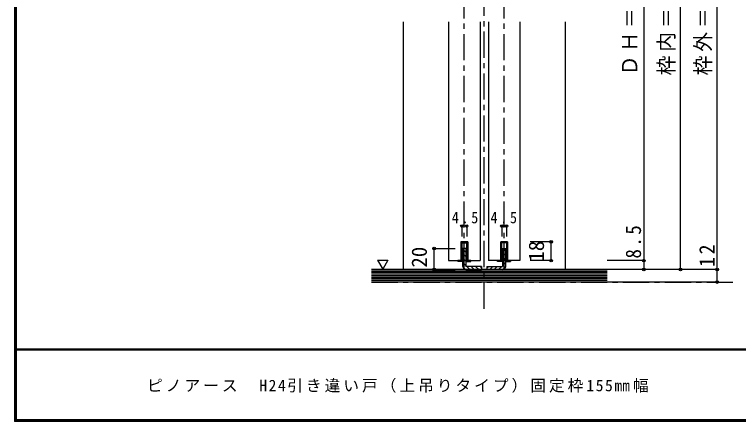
# Model space of a CAD drawing. Units: millimetres at full size, sheet at 1:5. Extents: x -973 to 977, y -718 to 696.
# Drawn here: x -973 to -282, y -701 to -312 of the extents above; entities that cross this region are included whole.
import ezdxf
from ezdxf.enums import TextEntityAlignment as Align

# ---------------------------------------------------------------- set-up
doc = ezdxf.new("R2010")
doc.units = ezdxf.units.MM
doc.header["$LTSCALE"] = 5
doc.header["$PDMODE"] = 32
doc.header["$PDSIZE"] = 2.5
doc.linetypes.add('CHAIN1', pattern=[8, 5, -1, 1, -1])
for name, color, linetype in [('0-B_寸法', 7, 'Continuous'), ('F-1_枠', 6, 'Continuous'), ('F-A_文字', 7, 'Continuous')]:
    doc.layers.add(name, color=color, linetype=linetype)
doc.styles.add('ＭＳ ゴシック', font='')
doc.styles.get('ＭＳ ゴシック').set_extended_font_data('MS Gothic')

msp = doc.modelspace()

# ---------------------------------------------------------------- linework, layer by layer
at = {"layer": '0-B_寸法', "color": 4, "linetype": 'CHAIN1'}
for p, q in [((-524.703, -593.168), (-524.703, -2.5)), ((-543.703, -555.5), (-543.703, -41)), ((-505.703, -555.5), (-505.703, -41)), ((-632.203, -567.5), (-284.703, -567.5))]:
    msp.add_line(p, q, dxfattribs=at)
at = {"layer": '0-B_寸法', "color": 4}
for p, q in [((-302.203, -554), (-302.203, -27)), ((-337.203, -555.5), (-337.203, -57)), ((-372.203, -63.002), (-372.203, -547)), ((-602.203, -318.751), (-602.203, -555.5)), ((-447.203, -555.5), (-447.203, -318.751)), ((-545.953, -514), (-545.953, -524)), ((-541.453, -514), (-545.953, -514)), ((-541.453, -514), (-541.453, -524)), ((-507.953, -514), (-507.953, -524)), ((-507.953, -514), (-503.453, -514)), ((-503.453, -514), (-503.453, -524)), ((-460.703, -529), (-480.703, -529)), ((-460.703, -547), (-460.703, -529)), ((-572.567, -555.5), (-572.567, -535.5)), ((-572.567, -535.5), (-552.567, -535.5)), ((-542.203, -538.982), (-545.203, -535.982)), ((-507.203, -538.982), (-504.203, -535.982)), ((-542.203, -543.225), (-545.203, -540.225)), ((-542.203, -547.468), (-545.203, -544.468)), ((-507.203, -543.225), (-504.203, -540.225)), ((-507.203, -547.468), (-504.203, -544.468)), ((-542.203, -551.71), (-545.203, -548.71)), ((-542.697, -555.459), (-545.163, -552.993)), ((-538.413, -555.5), (-541.413, -552.5)), ((-534.171, -555.5), (-537.171, -552.5)), ((-529.928, -555.5), (-532.928, -552.5)), ((-527.203, -553.982), (-528.685, -552.5)), ((-522.203, -553.982), (-520.721, -552.5)), ((-519.478, -555.5), (-516.478, -552.5)), ((-515.235, -555.5), (-512.235, -552.5)), ((-510.993, -555.5), (-507.993, -552.5)), ((-507.203, -551.71), (-504.203, -548.71)), ((-506.709, -555.459), (-504.243, -552.993)), ((-460.703, -547), (-480.703, -547)), ((-372.203, -547), (-407.203, -547)), ((-372.203, -547), (-372.203, -555.5)), ((-572.567, -555.5), (-552.567, -555.5)), ((-302.203, -567.5), (-407.203, -567.5))]:
    msp.add_line(p, q, dxfattribs=at)
at = {"layer": '0-B_寸法', "color": 6}
for p, q in [((-558.703, -318.751), (-558.703, -547)), ((-528.703, -318.751), (-528.703, -547)), ((-520.703, -318.751), (-520.703, -547)), ((-490.703, -318.751), (-490.703, -547)), ((-546.953, -529), (-546.953, -547)), ((-546.953, -529), (-540.453, -529)), ((-540.453, -529), (-540.453, -547)), ((-508.953, -529), (-508.953, -547)), ((-502.453, -529), (-508.953, -529)), ((-502.453, -529), (-502.453, -547)), ((-558.703, -547), (-528.703, -547)), ((-558.703, -547), (-546.953, -547)), ((-490.703, -547), (-520.703, -547)), ((-490.703, -547), (-502.453, -547))]:
    msp.add_line(p, q, dxfattribs=at)
at = {"layer": '0-B_寸法'}
for p, q in [((-546.953, -529), (-546.953, -547)), ((-540.453, -529), (-546.953, -529)), ((-545.953, -530), (-545.953, -548)), ((-545.953, -530), (-541.453, -530)), ((-541.453, -548), (-541.453, -530)), ((-540.453, -547), (-540.453, -529)), ((-508.953, -547), (-508.953, -529)), ((-508.953, -529), (-502.453, -529)), ((-507.953, -548), (-507.953, -530)), ((-503.453, -530), (-507.953, -530)), ((-503.453, -530), (-503.453, -548)), ((-502.453, -529), (-502.453, -547)), ((-626.638, -546.686), (-621.638, -555.347)), ((-549.953, -547), (-549.953, -548)), ((-546.953, -547), (-549.953, -547)), ((-545.953, -548), (-549.953, -548)), ((-541.453, -548), (-537.453, -548)), ((-537.453, -547), (-540.453, -547)), ((-537.453, -548), (-537.453, -547)), ((-511.953, -547), (-508.953, -547)), ((-511.953, -548), (-511.953, -547)), ((-507.953, -548), (-511.953, -548)), ((-503.453, -548), (-499.453, -548)), ((-502.453, -547), (-499.453, -547)), ((-499.453, -547), (-499.453, -548)), ((-407.203, -557), (-632.203, -557)), ((-407.203, -558.5), (-632.203, -558.5)), ((-407.203, -560), (-632.203, -560)), ((-407.203, -561.5), (-632.203, -561.5)), ((-407.203, -563), (-632.203, -563)), ((-407.203, -564.5), (-632.203, -564.5)), ((-407.203, -566), (-632.203, -566))]:
    msp.add_line(p, q, dxfattribs=at)
at = {"layer": '0-B_寸法', "color": 3}
for p, q in [((-545.203, -552.5), (-545.203, -535.5)), ((-542.203, -535.5), (-545.203, -535.5)), ((-542.203, -535.5), (-542.203, -552.5)), ((-507.203, -535.5), (-507.203, -552.5)), ((-507.203, -535.5), (-504.203, -535.5)), ((-504.203, -552.5), (-504.203, -535.5)), ((-527.203, -552.5), (-542.203, -552.5)), ((-527.203, -552.5), (-527.203, -555.5)), ((-522.203, -552.5), (-507.203, -552.5)), ((-522.203, -552.5), (-522.203, -555.5)), ((-542.203, -555.5), (-527.203, -555.5)), ((-507.203, -555.5), (-522.203, -555.5))]:
    msp.add_line(p, q, dxfattribs=at)
at = {"layer": '0-B_寸法', "color": 2}
for p, q in [((-407.203, -555.5), (-632.203, -555.5)), ((-407.203, -567.5), (-632.203, -567.5))]:
    msp.add_line(p, q, dxfattribs=at)
at = {"layer": '0-B_寸法'}
msp.add_lwpolyline([(-626.638, -546.686), (-616.638, -546.686), (-621.638, -555.347)], dxfattribs=at)
at = {"layer": '0-B_寸法', "color": 4}
msp.add_lwpolyline([(-302.203, -567.5), (-302.203, -555.5), (-407.203, -555.5)], dxfattribs=at)
at = {"layer": '0-B_寸法', "color": 3}
for centre, start, end in [((-542.203, -552.5), 180, 270), ((-507.203, -552.5), 270, 0)]:
    msp.add_arc(centre, 3, start, end, dxfattribs=at)
at = {"layer": '0-B_寸法'}
for p in [(-545.953, -514), (-541.453, -514), (-507.953, -514), (-503.453, -514), (-460.703, -529), (-572.567, -535.5), (-460.703, -547), (-372.203, -547), (-572.567, -555.5), (-372.203, -555.5), (-337.203, -555.5), (-302.203, -555.5), (-302.203, -567.5)]:
    msp.add_point(p, dxfattribs=at)
at = {"layer": 'F-1_枠'}
for p, q in [((-973.347, 695.833), (-973.347, -700.833)), ((-972.514, 695.833), (-972.514, -700.833)), ((-971.68, 695.833), (-971.68, -700.833)), ((976.653, -631.667), (-973.347, -631.667)), ((976.653, -632.5), (-973.347, -632.5)), ((976.653, -699.167), (-973.347, -699.167)), ((976.653, -700), (-973.347, -700)), ((976.653, -700.833), (-973.347, -700.833))]:
    msp.add_line(p, q, dxfattribs=at)

# ---------------------------------------------------------------- texts
at = {"layer": '0-B_寸法', "style": 'ＭＳ ゴシック'}
for s, p in [('18', (-463.203, -548)), ('20', (-575.067, -553.707))]:
    msp.add_text(s, height=14.66, rotation=90, dxfattribs=at).set_placement(p, align=Align.BOTTOM_LEFT)
at = {"layer": '0-B_寸法', "char_height": 14.66, "attachment_point": 7, "rotation": 90, "style": 'ＭＳ ゴシック'}
for s, insert in [('\\T1.19;\\W0.95;ＤＨ＝2,348', (-374.703, -370.001)), ('\\T1.19;\\W0.95;枠内＝2,370', (-339.703, -370.001)), ('\\T1.19;\\W0.95;枠外＝2,400', (-304.703, -370.001)), ('\\T1.27;\\W0.9;8.5', (-374.703, -545)), ('\\T1.27;\\W0.95;12', (-304.703, -553.073))]:
    msp.add_mtext(s, dxfattribs=dict(at, insert=insert))
at = {"layer": '0-B_寸法', "char_height": 11, "attachment_point": 7, "style": 'ＭＳ ゴシック'}
for insert in [(-555.703, -511.5), (-518.703, -511.5)]:
    msp.add_mtext('\\T1.38;\\W0.9;4.5', dxfattribs=dict(at, insert=insert))
at = {"layer": 'F-A_文字', "insert": (-846.68, -673.333), "char_height": 11, "attachment_point": 7, "style": 'ＭＳ ゴシック'}
msp.add_mtext('\\T1.19;ピノアース\u3000H24引き違い戸（上吊りタイプ）固定枠155㎜幅', dxfattribs=at)

doc.saveas('drawing.dxf')
